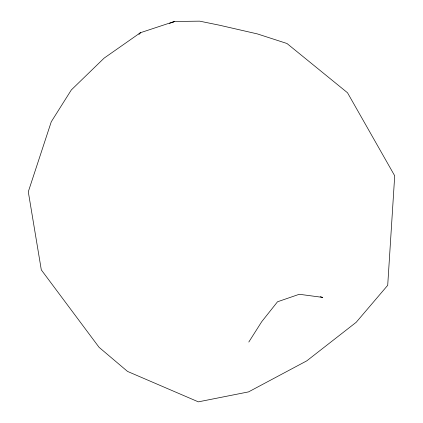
<?xml version="1.0" encoding="UTF-8"?>
<svg xmlns="http://www.w3.org/2000/svg" width="423" height="423" viewBox="0 0 423 423"><rect width="100%" height="100%" fill="white"/><g stroke="black" fill="none" stroke-linecap="round" stroke-linejoin="round"><path stroke-width="0.63" d="M248.803 342.038L261.742 321.649L277.52 301.779L299.278 294.281L322.765 297.406L320.243 296.74M139.072 34.189L140.404 32.724L174.403 21.483L199.624 21.15L219.405 25.195L257.443 33.93L286.968 43.5L347.516 92.764L394.707 175.794L387.711 285.314L356.192 322.294L306.802 360.835L248.539 391.894L198.345 401.85L127.54 371.426L99.088 347.336L41.301 269.869L28.293 191.772L51.268 121.771L71.328 89.935L104.153 58.104L140.404 32.724L139.008 34.099M173.25 22.118L174.403 21.483L169.491 23.429"/></g></svg>
